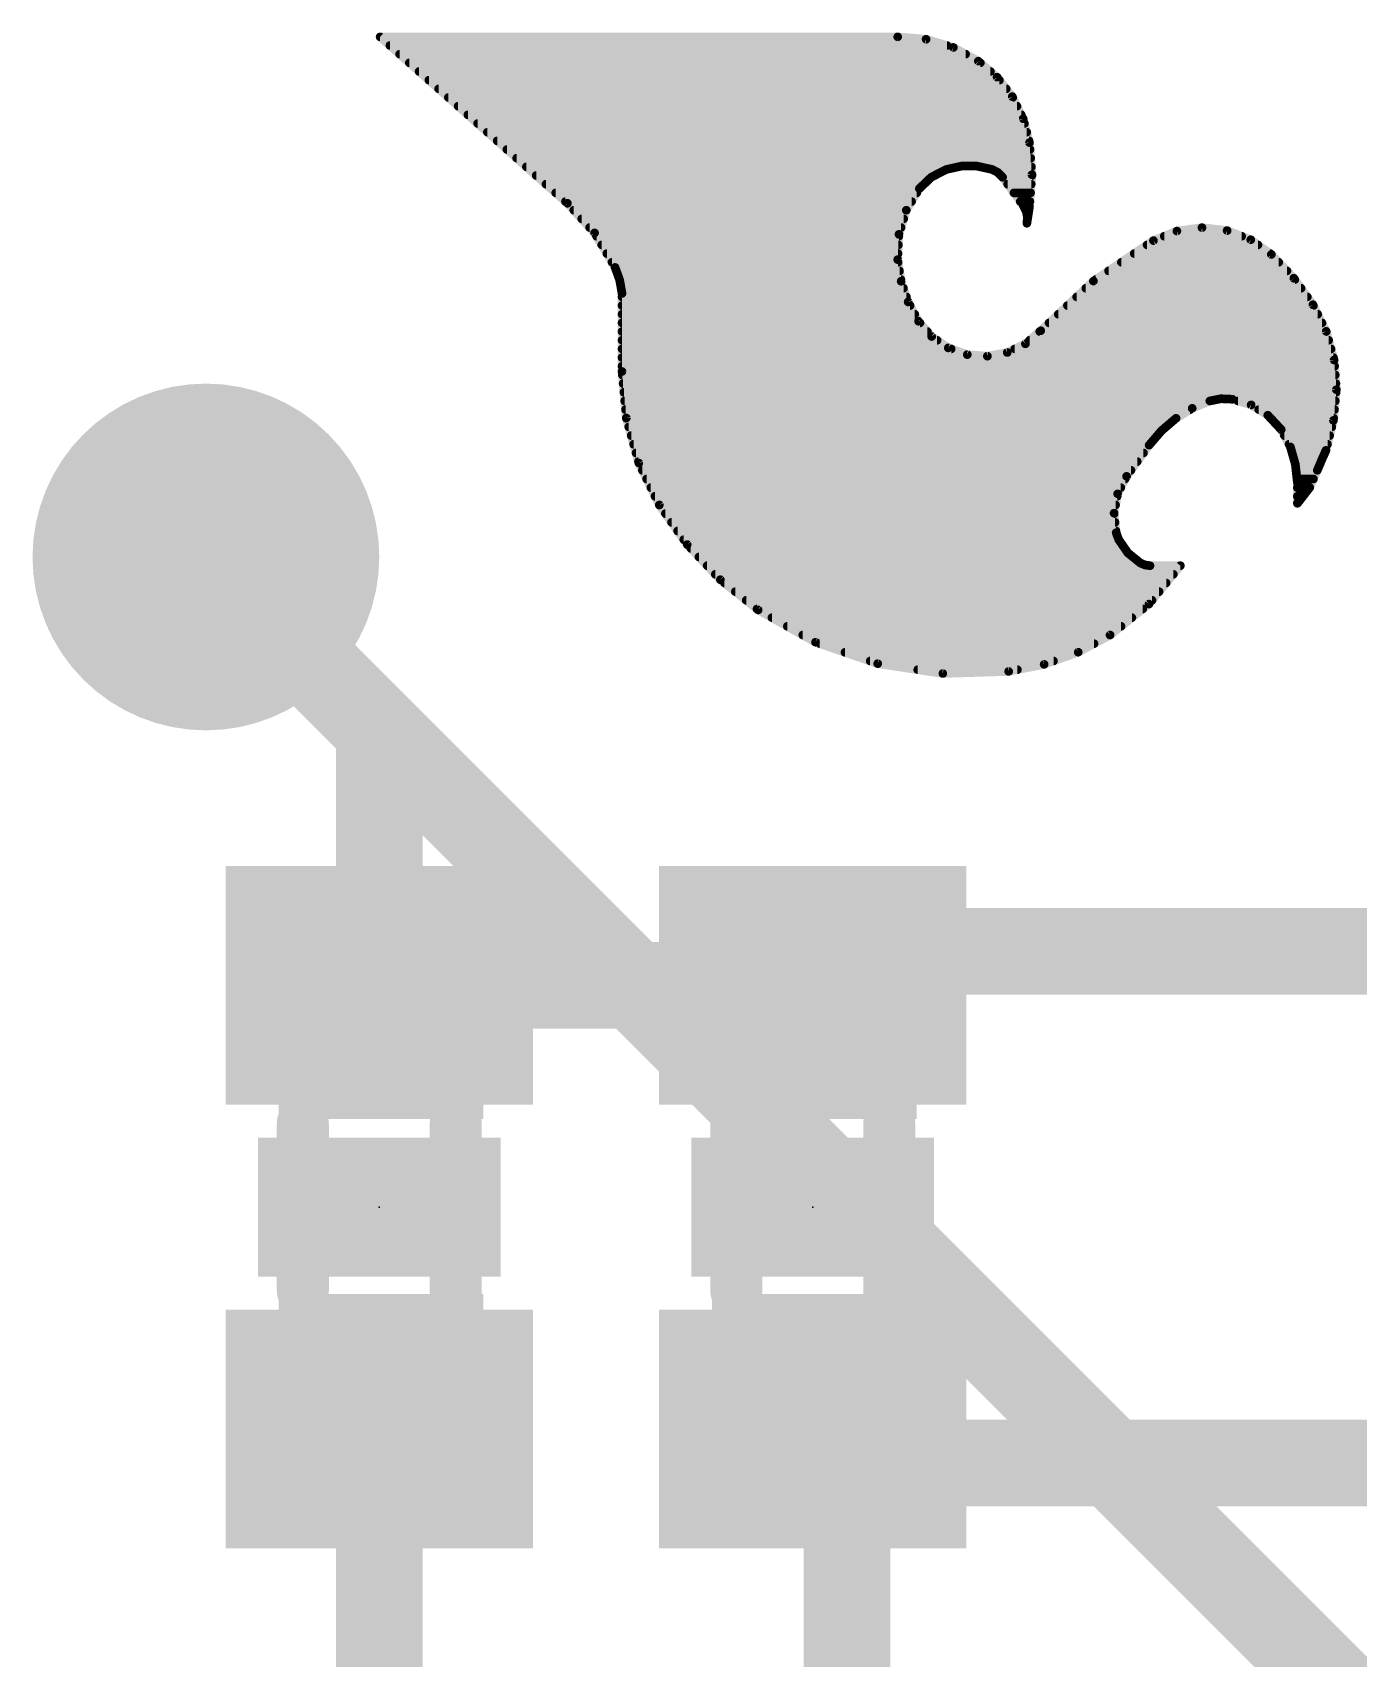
# Model space of a CAD drawing. Extents: x -0.1 to 17.9, y -8.9 to 17.9.
# Drawn here: x 2.794 to 6.679, y 7.568 to 12.332 of the extents above; entities that cross this region are included whole.
import ezdxf

# ---------------------------------------------------------------- set-up
doc = ezdxf.new("R2010")
doc.units = 0
for name, color, linetype in [('1', 12, 'CONTINUOUS'), ('16', 132, 'CONTINUOUS'), ('18', 110, 'CONTINUOUS'), ('21', 41, 'CONTINUOUS'), ('23', 53, 'CONTINUOUS'), ('51', 53, 'CONTINUOUS')]:
    doc.layers.add(name, color=color, linetype=linetype)

# ---------------------------------------------------------------- blocks, each defined once
blk = doc.blocks.new('RECT')
blk.add_solid([(-0.5, -0.5), (0.5, -0.5), (-0.5, 0.5), (0.5, 0.5)])
blk = doc.blocks.new('ROUNDV')
at = {"const_width": 0.5}
blk.add_lwpolyline([(0, -0.25, 1), (0, 0.25, 1), (0, -0.25)], format="xyb", dxfattribs=at)

msp = doc.modelspace()

# ---------------------------------------------------------------- linework, layer by layer
at = {"layer": '1', "const_width": 0.254}
for points in [[(3.302, 10.795), (3.81, 10.287)], [(3.81, 10.287), (3.81, 9.54)], [(5.08, 9.54), (5.18, 9.64)], [(5.18, 9.64), (7.52, 9.64)], [(3.81, 9.54), (3.795, 9.525)], [(3.81, 9.54), (5.08, 9.54)], [(3.81, 5.715), (3.81, 8.24)], [(5.18, 8.14), (5.08, 8.24)], [(5.18, 8.14), (7.52, 8.14)], [(5.18, 7.393), (5.18, 8.14)]]:
    msp.add_lwpolyline(points, dxfattribs=at)
at = {"layer": '1', "const_width": 0.127}
for points in [[(3.3469, 10.8399, 1), (3.2571, 10.7501)], [(3.8735, 10.287, 1), (3.7465, 10.287)], [(3.7651, 10.2421, 1), (3.8549, 10.3319)], [(5.18, 9.7035, 1), (5.18, 9.5765)], [(5.2249, 9.5951, 1), (5.1351, 9.6849)], [(3.7501, 9.5699, 1), (3.8399, 9.4801)], [(3.81, 9.6035, 1), (3.81, 9.4765)], [(3.8549, 9.4951, 1), (3.7651, 9.5849)], [(5.0351, 9.5849, 1), (5.1249, 9.4951)], [(5.08, 9.4765, 1), (5.08, 9.6035)], [(3.7465, 9.54, 1), (3.8735, 9.54)], [(3.8735, 8.24, 1), (3.7465, 8.24)], [(5.1249, 8.2849, 1), (5.0351, 8.1951)], [(5.18, 8.2035, 1), (5.18, 8.0765)], [(5.2435, 8.14, 1), (5.1165, 8.14)], [(5.1351, 8.0951, 1), (5.2249, 8.1849)]]:
    msp.add_lwpolyline(points, format="xyb", dxfattribs=at)
at = {"layer": '16', "const_width": 0.254}
msp.add_lwpolyline([(6.985, 7.112), (3.302, 10.795)], dxfattribs=at)
at = {"layer": '16', "const_width": 0.127}
msp.add_lwpolyline([(3.3469, 10.8399, 1), (3.2571, 10.7501)], format="xyb", dxfattribs=at)
at = {"layer": '21', "const_width": 0.0127}
for points in [[(3.8125, 12.3253, 1), (3.8125, 12.3126)], [(3.8167, 12.3236, 1), (3.8083, 12.3142)], [(3.841, 12.3, 1), (3.841, 12.2873)], [(5.3294, 12.3252, 1), (5.3284, 12.3126)], [(5.3289, 12.3126, 1), (5.3289, 12.3253)], [(5.4139, 12.318, 1), (5.4102, 12.3059)], [(5.4115, 12.3056, 1), (5.4126, 12.3183)], [(5.473, 12.2873, 1), (5.473, 12.3)], [(5.495, 12.2935, 1), (5.4889, 12.2823)], [(5.4901, 12.2818, 1), (5.4938, 12.294)], [(3.8696, 12.2745, 1), (3.8696, 12.2619)], [(3.8981, 12.2492, 1), (3.8981, 12.2365)], [(5.5279, 12.2619, 1), (5.5279, 12.2745)], [(5.5692, 12.2526, 1), (5.561, 12.243)], [(5.562, 12.2422, 1), (5.5682, 12.2534)], [(5.571, 12.2365, 1), (5.571, 12.2492)], [(3.9267, 12.2238, 1), (3.9267, 12.2111)], [(3.9553, 12.1983, 1), (3.9553, 12.1857)], [(5.6007, 12.2111, 1), (5.6007, 12.2238)], [(5.6251, 12.2047, 1), (5.6151, 12.1969)], [(5.616, 12.196, 1), (5.6242, 12.2057)], [(5.627, 12.1857, 1), (5.627, 12.1983)], [(3.9839, 12.173, 1), (3.9839, 12.1603)], [(4.0125, 12.1476, 1), (4.0125, 12.1349)], [(5.6468, 12.1603, 1), (5.6468, 12.173)], [(5.6702, 12.1466, 1), (5.6588, 12.141)], [(5.6595, 12.1399, 1), (5.6695, 12.1477)], [(5.6658, 12.1349, 1), (5.6658, 12.1476)], [(4.041, 12.1221, 1), (4.041, 12.1095)], [(4.0696, 12.0968, 1), (4.0696, 12.0841)], [(5.6784, 12.1095, 1), (5.6784, 12.1221)], [(5.6909, 12.0841, 1), (5.6909, 12.0968)], [(4.0982, 12.0714, 1), (4.0982, 12.0587)], [(5.7027, 12.0806, 1), (5.6904, 12.0774)], [(5.6909, 12.0762, 1), (5.7023, 12.0818)], [(5.7003, 12.0587, 1), (5.7003, 12.0714)], [(4.1268, 12.0459, 1), (4.1268, 12.0333)], [(4.1554, 12.0206, 1), (4.1554, 12.0079)], [(5.707, 12.0333, 1), (5.707, 12.0459)], [(5.7213, 12.0096, 1), (5.7087, 12.0086)], [(5.7089, 12.0075, 1), (5.7211, 12.0107)], [(5.7137, 12.0079, 1), (5.7137, 12.0206)], [(4.184, 11.9952, 1), (4.184, 11.9825)], [(4.2125, 11.9697, 1), (4.2125, 11.9571)], [(5.7166, 11.9825, 1), (5.7166, 11.9952)], [(5.7186, 11.9571, 1), (5.7186, 11.9697)], [(4.2411, 11.9444, 1), (4.2411, 11.9317)], [(4.2697, 11.919, 1), (4.2697, 11.9063)], [(5.4249, 11.9137, 1), (5.4306, 11.9024)], [(5.4321, 11.9035, 1), (5.4234, 11.9127)], [(5.4366, 11.9063, 1), (5.4366, 11.919)], [(5.4698, 11.9365, 1), (5.4726, 11.9241)], [(5.4741, 11.9246, 1), (5.4683, 11.936)], [(5.5057, 11.9317, 1), (5.5057, 11.9444)], [(5.5157, 11.9466, 1), (5.5157, 11.9339)], [(5.5171, 11.934, 1), (5.5143, 11.9464)], [(5.5627, 11.9464, 1), (5.5599, 11.934)], [(5.5613, 11.9339, 1), (5.5613, 11.9466)], [(5.5713, 11.9444, 1), (5.5713, 11.9317)], [(5.6088, 11.9359, 1), (5.6028, 11.9247)], [(5.6044, 11.9241, 1), (5.6072, 11.9365)], [(5.6274, 11.9257, 1), (5.6183, 11.9169)], [(5.6199, 11.9157, 1), (5.6258, 11.9269)], [(5.6313, 11.919, 1), (5.6313, 11.9063)], [(5.6414, 11.9112, 1), (5.6312, 11.9038)], [(5.6318, 11.9031, 1), (5.6408, 11.9119)], [(5.716, 11.9146, 1), (5.7287, 11.9156)], [(5.7287, 11.9146, 1), (5.716, 11.9156)], [(5.7206, 11.9317, 1), (5.7206, 11.9444)], [(5.7222, 11.9063, 1), (5.7222, 11.919)], [(4.2983, 11.8935, 1), (4.2983, 11.8809)], [(4.3269, 11.8681, 1), (4.3269, 11.8555)], [(5.3848, 11.8555, 1), (5.3848, 11.8681)], [(5.388, 11.879, 1), (5.3968, 11.8698)], [(5.3978, 11.8711, 1), (5.387, 11.8777)], [(5.4058, 11.8809, 1), (5.4058, 11.8935)], [(5.651, 11.8935, 1), (5.651, 11.8809)], [(5.6695, 11.8681, 1), (5.6695, 11.8555)], [(5.7182, 11.8555, 1), (5.7182, 11.8681)], [(5.7202, 11.8809, 1), (5.7202, 11.8935)], [(4.3555, 11.8428, 1), (4.3555, 11.8301)], [(4.3659, 11.8356, 1), (4.3565, 11.827)], [(4.357, 11.8266, 1), (4.3654, 11.836)], [(4.3798, 11.8173, 1), (4.3798, 11.8047)], [(5.3487, 11.8143, 1), (5.3596, 11.8077)], [(5.3603, 11.8091, 1), (5.3481, 11.8128)], [(5.3542, 11.8047, 1), (5.3542, 11.8173)], [(5.3695, 11.8301, 1), (5.3695, 11.8428)], [(5.6879, 11.8428, 1), (5.6879, 11.8301)], [(5.7028, 11.8266, 1), (5.6916, 11.8206)], [(5.6921, 11.8199, 1), (5.7023, 11.8273)], [(5.704, 11.8173, 1), (5.704, 11.8047)], [(5.7118, 11.8092, 1), (5.6994, 11.8067)], [(5.7, 11.8049, 1), (5.7112, 11.8109)], [(5.7213, 11.8201, 1), (5.7087, 11.8221)], [(5.7087, 11.8216, 1), (5.7213, 11.8206)], [(5.7134, 11.8047, 1), (5.7134, 11.8173)], [(5.7162, 11.8301, 1), (5.7162, 11.8428)], [(4.4031, 11.7919, 1), (4.4031, 11.7793)], [(4.4263, 11.7666, 1), (4.4263, 11.7539)], [(5.3387, 11.7539, 1), (5.3387, 11.7666)], [(5.3464, 11.7793, 1), (5.3464, 11.7919)], [(5.7011, 11.7738, 1), (5.7137, 11.7718)], [(5.7011, 11.7734, 1), (5.7137, 11.7722)], [(5.7086, 11.7919, 1), (5.7086, 11.7793)], [(5.7154, 11.7899, 1), (5.7028, 11.7911)], [(5.7029, 11.7892, 1), (5.7153, 11.7918)], [(5.7094, 11.7793, 1), (5.7094, 11.7919)], [(6.2212, 11.7662, 1), (6.2197, 11.7536)], [(6.2213, 11.7536, 1), (6.2196, 11.7662)], [(4.4462, 11.7477, 1), (4.4353, 11.7413)], [(4.4361, 11.7402, 1), (4.4454, 11.7488)], [(4.4465, 11.7411, 1), (4.4465, 11.7285)], [(4.4616, 11.7157, 1), (4.4616, 11.7031)], [(5.3389, 11.7398, 1), (5.3262, 11.7405)], [(5.3265, 11.742, 1), (5.3386, 11.7383)], [(5.331, 11.7031, 1), (5.331, 11.7157)], [(5.3323, 11.7285, 1), (5.3323, 11.7411)], [(6.0595, 11.7157, 1), (6.0595, 11.7031)], [(6.0758, 11.7279, 1), (6.0806, 11.7161)], [(6.0818, 11.7167, 1), (6.0746, 11.7273)], [(6.1097, 11.7411, 1), (6.1097, 11.7285)], [(6.1461, 11.7563, 1), (6.1478, 11.7437)], [(6.1493, 11.7441, 1), (6.1445, 11.7558)], [(6.2964, 11.7572, 1), (6.2918, 11.7453)], [(6.2934, 11.745, 1), (6.2949, 11.7576)], [(6.3368, 11.7285, 1), (6.3368, 11.7411)], [(6.367, 11.7297, 1), (6.3596, 11.7194)], [(6.361, 11.7186, 1), (6.3656, 11.7305)], [(6.3845, 11.7031, 1), (6.3845, 11.7157)], [(4.4767, 11.6904, 1), (4.4767, 11.6777)], [(5.3352, 11.6672, 1), (5.3226, 11.6652)], [(5.3226, 11.6665, 1), (5.3352, 11.6659)], [(5.3298, 11.6777, 1), (5.3298, 11.6904)], [(6.0219, 11.6904, 1), (6.0219, 11.6777)], [(6.4283, 11.6858, 1), (6.4191, 11.677)], [(6.42, 11.6762, 1), (6.4274, 11.6866)], [(6.4201, 11.6777, 1), (6.4201, 11.6904)], [(4.4918, 11.6649, 1), (4.4918, 11.6523)], [(4.5069, 11.6455, 1), (4.4949, 11.6411)], [(4.4954, 11.6401, 1), (4.5064, 11.6465)], [(4.5046, 11.6395, 1), (4.5046, 11.6269)], [(5.3301, 11.6523, 1), (5.3301, 11.6649)], [(5.3342, 11.6269, 1), (5.3342, 11.6395)], [(5.9466, 11.6395, 1), (5.9466, 11.6269)], [(5.9842, 11.6649, 1), (5.9842, 11.6523)], [(6.4453, 11.6523, 1), (6.4453, 11.6649)], [(6.4693, 11.6269, 1), (6.4693, 11.6395)], [(6.4947, 11.6155, 1), (6.4844, 11.6081)], [(4.5137, 11.6142, 1), (4.5137, 11.6015)], [(4.5206, 11.6072, 1), (4.5081, 11.605)], [(4.5084, 11.6039, 1), (4.5203, 11.6082)], [(4.5185, 11.5887, 1), (4.5185, 11.5761)], [(4.5276, 11.5671, 1), (4.5149, 11.5671)], [(5.345, 11.6049, 1), (5.333, 11.6009)], [(5.3327, 11.6019, 1), (5.3452, 11.6039)], [(5.3382, 11.6015, 1), (5.3382, 11.6142)], [(5.3459, 11.5761, 1), (5.3459, 11.5887)], [(5.8801, 11.5887, 1), (5.8801, 11.5761)], [(5.8988, 11.6086, 1), (5.9059, 11.5981)], [(5.9067, 11.5988, 1), (5.898, 11.608)], [(5.9089, 11.6142, 1), (5.9089, 11.6015)], [(6.4849, 11.6074, 1), (6.4942, 11.6162)], [(6.4925, 11.6015, 1), (6.4925, 11.6142)], [(6.5108, 11.5761, 1), (6.5108, 11.5887)], [(4.5149, 11.566, 1), (4.5275, 11.5682)], [(4.5212, 11.538, 1), (4.5212, 11.5253)], [(4.5212, 11.5633, 1), (4.5212, 11.5507)], [(5.3651, 11.5452, 1), (5.3539, 11.5392)], [(5.3535, 11.5402, 1), (5.3655, 11.5442)], [(5.3545, 11.5507, 1), (5.3545, 11.5633)], [(5.3652, 11.5253, 1), (5.3652, 11.538)], [(5.8262, 11.538, 1), (5.8262, 11.5253)], [(5.8532, 11.5633, 1), (5.8532, 11.5507)], [(6.5291, 11.5507, 1), (6.5291, 11.5633)], [(6.5513, 11.5369, 1), (6.5399, 11.5313)], [(6.5404, 11.5304, 1), (6.5508, 11.5378)], [(6.5468, 11.5253, 1), (6.5468, 11.538)], [(4.5212, 11.5125, 1), (4.5212, 11.4999)], [(4.5212, 11.4871, 1), (4.5212, 11.4745)], [(5.3789, 11.4999, 1), (5.3789, 11.5125)], [(5.3947, 11.4899, 1), (5.3851, 11.4817)], [(5.3843, 11.4828, 1), (5.3955, 11.4888)], [(5.3942, 11.4745, 1), (5.3942, 11.4871)], [(5.7723, 11.4871, 1), (5.7723, 11.4745)], [(5.7993, 11.5125, 1), (5.7993, 11.4999)], [(6.5595, 11.4999, 1), (6.5595, 11.5125)], [(6.5721, 11.4745, 1), (6.5721, 11.4871)], [(4.5212, 11.4618, 1), (4.5212, 11.4491)], [(4.5212, 11.4363, 1), (4.5212, 11.4237)], [(5.416, 11.4491, 1), (5.416, 11.4618)], [(5.4319, 11.4462, 1), (5.4248, 11.4357)], [(5.4235, 11.4368, 1), (5.4332, 11.4451)], [(5.4444, 11.4237, 1), (5.4444, 11.4363)], [(5.7153, 11.4363, 1), (5.7153, 11.4237)], [(5.7451, 11.4618, 1), (5.7451, 11.4491)], [(5.7436, 11.4625, 1), (5.7524, 11.4533)], [(5.7521, 11.4531, 1), (5.7439, 11.4627)], [(6.5905, 11.4578, 1), (6.5783, 11.4544)], [(6.5787, 11.4533, 1), (6.5901, 11.4589)], [(6.5846, 11.4491, 1), (6.5846, 11.4618)], [(6.5916, 11.4237, 1), (6.5916, 11.4363)], [(4.5212, 11.3856, 1), (4.5212, 11.3729)], [(4.5212, 11.4109, 1), (4.5212, 11.3983)], [(5.4792, 11.4136, 1), (5.475, 11.4016)], [(5.4735, 11.4024, 1), (5.4807, 11.4128)], [(5.4856, 11.3983, 1), (5.4856, 11.4109)], [(5.5333, 11.3943, 1), (5.5323, 11.3816)], [(5.5307, 11.382, 1), (5.5349, 11.3939)], [(5.5905, 11.3896, 1), (5.5928, 11.3771)], [(5.5912, 11.377, 1), (5.5922, 11.3897)], [(5.647, 11.3999, 1), (5.6525, 11.3884)], [(5.6509, 11.3879, 1), (5.6486, 11.4004)], [(5.6717, 11.4109, 1), (5.6717, 11.3983)], [(5.6989, 11.4244, 1), (5.7072, 11.4147)], [(5.7058, 11.4138, 1), (5.7003, 11.4253)], [(6.5986, 11.3983, 1), (6.5986, 11.4109)], [(6.6056, 11.3729, 1), (6.6056, 11.3856)], [(4.5275, 11.3391, 1), (4.5149, 11.3379)], [(4.5212, 11.3601, 1), (4.5212, 11.3475)], [(4.5149, 11.3385, 1), (4.5276, 11.3385)], [(4.5221, 11.3347, 1), (4.5221, 11.3221)], [(6.6139, 11.3726, 1), (6.6012, 11.3716)], [(6.6015, 11.3704, 1), (6.6137, 11.3738)], [(6.609, 11.3475, 1), (6.609, 11.3601)], [(6.6109, 11.3221, 1), (6.6109, 11.3347)], [(4.5244, 11.3094, 1), (4.5244, 11.2967)], [(6.6205, 11.2846, 1), (6.6079, 11.2858)], [(6.6079, 11.2847, 1), (6.6205, 11.2857)], [(6.6128, 11.2967, 1), (6.6128, 11.3094)], [(4.5267, 11.284, 1), (4.5267, 11.2713)], [(4.529, 11.2585, 1), (4.529, 11.2459)], [(6.1951, 11.2252, 1), (6.1885, 11.236)], [(6.2421, 11.2583, 1), (6.2445, 11.2459)], [(6.2457, 11.2462, 1), (6.2409, 11.258)], [(6.2438, 11.2459, 1), (6.2438, 11.2585)], [(6.2763, 11.265, 1), (6.2758, 11.2523)], [(6.2773, 11.2524, 1), (6.2748, 11.2648)], [(6.3112, 11.2633, 1), (6.3076, 11.2511)], [(6.3091, 11.2509, 1), (6.3097, 11.2635)], [(6.326, 11.2585, 1), (6.326, 11.2459)], [(6.3678, 11.246, 1), (6.3611, 11.2352)], [(6.3626, 11.2345, 1), (6.3663, 11.2467)], [(6.6111, 11.2459, 1), (6.6111, 11.2585)], [(6.6135, 11.2713, 1), (6.6135, 11.284)], [(4.5314, 11.2332, 1), (4.5314, 11.2205)], [(4.5397, 11.2039, 1), (4.5275, 11.2005)], [(4.5273, 11.2016, 1), (4.5399, 11.2028)], [(4.5338, 11.2078, 1), (4.5338, 11.1951)], [(6.141, 11.2067, 1), (6.1476, 11.1959)], [(6.1484, 11.1965, 1), (6.1402, 11.2061)], [(6.1445, 11.1951, 1), (6.1445, 11.2078)], [(6.1893, 11.2365, 1), (6.1942, 11.2248)], [(6.1856, 11.2205, 1), (6.1856, 11.2332)], [(6.3867, 11.2332, 1), (6.3867, 11.2205)], [(6.4179, 11.2146, 1), (6.4086, 11.2059)], [(6.4099, 11.2049, 1), (6.4166, 11.2157)], [(6.4216, 11.2078, 1), (6.4216, 11.1951)], [(6.5993, 11.1958, 1), (6.612, 11.1945)], [(6.6118, 11.1936, 1), (6.5995, 11.1967)], [(6.6062, 11.1951, 1), (6.6062, 11.2078)], [(6.6087, 11.2205, 1), (6.6087, 11.2332)], [(4.5409, 11.1823, 1), (4.5409, 11.1697)], [(4.548, 11.157, 1), (4.548, 11.1443)], [(6.0896, 11.1443, 1), (6.0896, 11.157)], [(6.0978, 11.1698, 1), (6.106, 11.1601)], [(6.1067, 11.1608, 1), (6.0971, 11.1691)], [(6.1148, 11.1697, 1), (6.1148, 11.1823)], [(6.4453, 11.1823, 1), (6.4453, 11.1697)], [(6.4581, 11.1712, 1), (6.4469, 11.1653)], [(6.4479, 11.1639, 1), (6.4572, 11.1726)], [(6.4619, 11.157, 1), (6.4619, 11.1443)], [(6.5945, 11.1443, 1), (6.5945, 11.157)], [(6.6009, 11.1697, 1), (6.6009, 11.1823)], [(4.5551, 11.1316, 1), (4.5551, 11.1189)], [(4.5622, 11.1061, 1), (4.5622, 11.0935)], [(6.049, 11.0935, 1), (6.049, 11.1061)], [(6.0607, 11.1267, 1), (6.0703, 11.1185)], [(6.0706, 11.1189, 1), (6.0604, 11.1263)], [(6.0677, 11.1189, 1), (6.0677, 11.1316)], [(6.4754, 11.1316, 1), (6.4754, 11.1189)], [(6.4856, 11.1192, 1), (6.4734, 11.1158)], [(6.4739, 11.1145, 1), (6.4851, 11.1205)], [(6.4845, 11.1061, 1), (6.4845, 11.0935)], [(6.5775, 11.1089, 1), (6.5899, 11.1059)], [(6.5895, 11.1048, 1), (6.5779, 11.11)], [(6.5803, 11.0935, 1), (6.5803, 11.1061)], [(6.5882, 11.1189, 1), (6.5882, 11.1316)], [(4.5693, 11.0808, 1), (4.5693, 11.0681)], [(4.5761, 11.0731, 1), (4.5647, 11.0676)], [(4.5643, 11.0686, 1), (4.5765, 11.072)], [(4.5808, 11.0554, 1), (4.5808, 11.0427)], [(6.0124, 11.0427, 1), (6.0124, 11.0554)], [(6.0307, 11.0681, 1), (6.0307, 11.0808)], [(6.4917, 11.0808, 1), (6.4917, 11.0681)], [(6.5003, 11.067, 1), (6.4877, 11.0656)], [(6.4879, 11.0646, 1), (6.5001, 11.068)], [(6.4959, 11.0554, 1), (6.4959, 11.0427)], [(6.5525, 11.0514, 1), (6.5641, 11.0464)], [(6.5641, 11.0464, 1), (6.5525, 11.0514)], [(6.5583, 11.0427, 1), (6.5583, 11.0554)], [(6.5677, 11.0871, 1), (6.5793, 11.0819)], [(6.5793, 11.082, 1), (6.5677, 11.087)], [(6.5692, 11.0681, 1), (6.5692, 11.0808)], [(4.5932, 11.0299, 1), (4.5932, 11.0173)], [(4.6056, 11.0046, 1), (4.6056, 10.9919)], [(5.9826, 10.9919, 1), (5.9826, 11.0046)], [(5.9944, 11.0349, 1), (6.0046, 11.0275)], [(6.0052, 11.0283, 1), (5.9938, 11.0341)], [(5.9956, 11.0173, 1), (5.9956, 11.0299)], [(6.4988, 11.0299, 1), (6.4988, 11.0173)], [(6.5063, 11.0134, 1), (6.4935, 11.0134)], [(6.4999, 11.0046, 1), (6.4999, 10.9919)], [(6.4936, 11.0127, 1), (6.5062, 11.0141)], [(6.5304, 11.001, 1), (6.542, 10.9959)], [(6.5412, 10.9946, 1), (6.5312, 11.0024)], [(6.536, 10.9919, 1), (6.536, 11.0046)], [(6.5472, 11.0173, 1), (6.5472, 11.0299)], [(4.618, 10.9792, 1), (4.618, 10.9665)], [(4.6356, 10.951, 1), (4.6252, 10.9436)], [(4.6303, 10.9537, 1), (4.6303, 10.9411)], [(5.9677, 10.9828, 1), (5.979, 10.977)], [(5.9796, 10.9788, 1), (5.9671, 10.9811)], [(5.9673, 10.9411, 1), (5.9673, 10.9537)], [(5.972, 10.9665, 1), (5.972, 10.9792)], [(6.5063, 10.9525, 1), (6.4935, 10.9525)], [(6.4935, 10.9524, 1), (6.5063, 10.9524)], [(6.4935, 10.9524, 1), (6.5063, 10.9524)], [(6.4999, 10.9792, 1), (6.4999, 10.9665)], [(6.4954, 10.957, 1), (6.5044, 10.948)], [(6.4974, 10.9589, 1), (6.5074, 10.9511)], [(6.5069, 10.9505, 1), (6.4979, 10.9595)], [(6.5162, 10.9665, 1), (6.5162, 10.9792)], [(4.6247, 10.9445, 1), (4.6361, 10.9501)], [(4.6483, 10.9284, 1), (4.6483, 10.9157)], [(5.9692, 10.924, 1), (5.9565, 10.9227)], [(5.9566, 10.9245, 1), (5.9691, 10.9222)], [(5.963, 10.9157, 1), (5.963, 10.9284)], [(4.6662, 10.903, 1), (4.6662, 10.8903)], [(4.6841, 10.8775, 1), (4.6841, 10.8649)], [(5.975, 10.8683, 1), (5.963, 10.8639)], [(5.9627, 10.8654, 1), (5.9753, 10.8668)], [(5.9657, 10.8903, 1), (5.9657, 10.903)], [(5.9685, 10.8649, 1), (5.9685, 10.8775)], [(4.7021, 10.8521, 1), (4.7021, 10.8395)], [(4.7167, 10.8359, 1), (4.7075, 10.8272)], [(4.7069, 10.8279, 1), (4.7173, 10.8352)], [(4.7226, 10.8268, 1), (4.7226, 10.8141)], [(5.9818, 10.8493, 1), (5.9714, 10.8421)], [(5.9706, 10.8435, 1), (5.9826, 10.8479)], [(5.9766, 10.8395, 1), (5.9766, 10.8521)], [(5.994, 10.8141, 1), (5.994, 10.8268)], [(6.0074, 10.8118, 1), (5.9994, 10.8019)], [(5.9981, 10.8032, 1), (6.0086, 10.8104)], [(4.7466, 10.8013, 1), (4.7466, 10.7887)], [(4.7705, 10.7759, 1), (4.7705, 10.7633)], [(6.0181, 10.7887, 1), (6.0181, 10.8013)], [(6.0426, 10.783, 1), (6.0376, 10.7714)], [(6.0361, 10.7723, 1), (6.0441, 10.7821)], [(6.0544, 10.7778, 1), (6.0527, 10.7652)], [(6.0511, 10.7656, 1), (6.0561, 10.7773)], [(6.0681, 10.7759, 1), (6.0681, 10.7632)], [(6.0672, 10.7632, 1), (6.069, 10.7758)], [(6.0674, 10.7633, 1), (6.0674, 10.7759)], [(6.1619, 10.7655, 1), (6.1521, 10.7735)], [(6.157, 10.7632, 1), (6.157, 10.7759)], [(4.7945, 10.7506, 1), (4.7945, 10.7379)], [(4.8133, 10.7334, 1), (4.8053, 10.7235)], [(4.8047, 10.7241, 1), (4.8139, 10.7328)], [(4.8214, 10.7251, 1), (4.8214, 10.7125)], [(6.1155, 10.7125, 1), (6.1155, 10.7251)], [(6.1363, 10.7379, 1), (6.1363, 10.7506)], [(4.8532, 10.6997, 1), (4.8532, 10.6871)], [(4.885, 10.6744, 1), (4.885, 10.6617)], [(6.074, 10.6617, 1), (6.074, 10.6744)], [(6.0948, 10.6871, 1), (6.0948, 10.6997)], [(4.9167, 10.6489, 1), (4.9167, 10.6363)], [(4.9231, 10.6455, 1), (4.9169, 10.6345)], [(4.916, 10.635, 1), (4.924, 10.645)], [(4.9605, 10.6235, 1), (4.9605, 10.6109)], [(6.0151, 10.6109, 1), (6.0151, 10.6235)], [(6.0469, 10.6363, 1), (6.0469, 10.6489)], [(6.06, 10.661, 1), (6.0698, 10.6529)], [(6.0689, 10.652, 1), (6.061, 10.6619)], [(5.0056, 10.5982, 1), (5.0056, 10.5855)], [(5.0507, 10.5727, 1), (5.0507, 10.5601)], [(5.9472, 10.5713, 1), (5.9552, 10.5613)], [(5.9542, 10.5607, 1), (5.9482, 10.5719)], [(5.9513, 10.5601, 1), (5.9513, 10.5727)], [(5.9832, 10.5855, 1), (5.9832, 10.5982)], [(5.0901, 10.5513, 1), (5.086, 10.5393)], [(5.085, 10.5398, 1), (5.0912, 10.5509)], [(5.1006, 10.5473, 1), (5.1006, 10.5347)], [(5.1744, 10.522, 1), (5.1744, 10.5093)], [(5.8599, 10.5102, 1), (5.8556, 10.5221)], [(5.8562, 10.5093, 1), (5.8562, 10.522)], [(5.9041, 10.5347, 1), (5.9041, 10.5473)], [(5.2482, 10.4965, 1), (5.2482, 10.4839)], [(5.2714, 10.4888, 1), (5.2695, 10.4762)], [(5.2684, 10.4765, 1), (5.2725, 10.4885)], [(5.7558, 10.4863, 1), (5.7601, 10.4744)], [(5.7592, 10.4741, 1), (5.7567, 10.4866)], [(5.7854, 10.4839, 1), (5.7854, 10.4965)], [(5.8548, 10.5218, 1), (5.8608, 10.5106)], [(5.3876, 10.4711, 1), (5.3876, 10.4585)], [(5.461, 10.46, 1), (5.4614, 10.4473)], [(5.4602, 10.4474, 1), (5.4621, 10.4599)], [(5.6528, 10.4659, 1), (5.6552, 10.4535)], [(5.6542, 10.4534, 1), (5.6538, 10.466)], [(5.6797, 10.4585, 1), (5.6797, 10.4711)]]:
    msp.add_lwpolyline(points, format="xyb", dxfattribs=at)
at = {"layer": '21', "const_width": 0.0254}
for points in [[(5.3289, 12.3189), (3.8125, 12.3189)], [(3.8125, 12.3189), (4.3612, 11.8313)], [(3.841, 12.2936), (5.473, 12.2936)], [(5.412, 12.3119), (5.3289, 12.3189)], [(5.4919, 12.2879), (5.412, 12.3119)], [(5.5651, 12.2478), (5.4919, 12.2879)], [(3.8696, 12.2682), (5.5279, 12.2682)], [(3.8981, 12.2428), (5.571, 12.2428)], [(5.6201, 12.2008), (5.5651, 12.2478)], [(3.9267, 12.2174), (5.6007, 12.2174)], [(3.9553, 12.192), (5.627, 12.192)], [(5.6645, 12.1438), (5.6201, 12.2008)], [(3.9839, 12.1666), (5.6468, 12.1666)], [(4.0125, 12.1412), (5.6658, 12.1412)], [(5.6966, 12.079), (5.6645, 12.1438)], [(4.041, 12.1158), (5.6784, 12.1158)], [(4.0696, 12.0904), (5.6909, 12.0904)], [(4.0982, 12.065), (5.7003, 12.065)], [(5.715, 12.0091), (5.6966, 12.079)], [(4.1268, 12.0396), (5.707, 12.0396)], [(4.1554, 12.0142), (5.7137, 12.0142)], [(5.7224, 11.9151), (5.715, 12.0091)], [(4.184, 11.9888), (5.7166, 11.9888)], [(4.2125, 11.9634), (5.7186, 11.9634)], [(4.2411, 11.938), (5.5057, 11.938)], [(4.2697, 11.9126), (5.4366, 11.9126)], [(5.3924, 11.8744), (5.4278, 11.9081)], [(5.4278, 11.9081), (5.4712, 11.9303)], [(5.4712, 11.9303), (5.5157, 11.9402)], [(5.5157, 11.9402), (5.5613, 11.9402)], [(5.5613, 11.9402), (5.6058, 11.9303)], [(5.5713, 11.938), (5.7206, 11.938)], [(5.6058, 11.9303), (5.6229, 11.9213)], [(5.6229, 11.9213), (5.6363, 11.9075)], [(5.6313, 11.9126), (5.7222, 11.9126)], [(5.6363, 11.9075), (5.6972, 11.8236)], [(5.715, 11.8211), (5.7224, 11.9151)], [(4.2983, 11.8872), (5.4058, 11.8872)], [(4.3269, 11.8618), (5.3848, 11.8618)], [(5.3542, 11.811), (5.3924, 11.8744)], [(5.651, 11.8872), (5.7202, 11.8872)], [(5.6695, 11.8618), (5.7182, 11.8618)], [(4.3555, 11.8364), (5.3695, 11.8364)], [(4.3612, 11.8313), (4.4407, 11.7445)], [(4.3798, 11.811), (5.3542, 11.811)], [(5.3326, 11.7402), (5.3542, 11.811)], [(5.6879, 11.8364), (5.7162, 11.8364)], [(5.6972, 11.8236), (5.7056, 11.8079)], [(5.704, 11.811), (5.7134, 11.811)], [(5.7056, 11.8079), (5.7091, 11.7905)], [(5.7074, 11.7728), (5.715, 11.8211)], [(4.4031, 11.7856), (5.3464, 11.7856)], [(4.4263, 11.7602), (5.3387, 11.7602)], [(5.7091, 11.7905), (5.7074, 11.7728)], [(5.7086, 11.7856), (5.7094, 11.7856)], [(6.2204, 11.7599), (6.1469, 11.75)], [(6.2941, 11.7513), (6.2204, 11.7599)], [(4.4407, 11.7445), (4.5009, 11.6433)], [(4.4465, 11.7348), (5.3323, 11.7348)], [(4.4616, 11.7094), (5.331, 11.7094)], [(5.3289, 11.6662), (5.3326, 11.7402)], [(6.0782, 11.722), (5.9024, 11.6034)], [(6.0595, 11.7094), (6.3845, 11.7094)], [(6.1469, 11.75), (6.0782, 11.722)], [(6.1097, 11.7348), (6.3368, 11.7348)], [(6.3633, 11.7245), (6.2941, 11.7513)], [(6.4237, 11.6814), (6.3633, 11.7245)], [(4.4767, 11.684), (5.3298, 11.684)], [(5.339, 11.6029), (5.3289, 11.6662)], [(6.0219, 11.684), (6.4201, 11.684)], [(6.4896, 11.6118), (6.4237, 11.6814)], [(4.4918, 11.6586), (5.3301, 11.6586)], [(4.5009, 11.6433), (4.5144, 11.6061)], [(4.5046, 11.6332), (5.3342, 11.6332)], [(5.9466, 11.6332), (6.4693, 11.6332)], [(5.9842, 11.6586), (6.4453, 11.6586)], [(6.5456, 11.5341), (6.4896, 11.6118)], [(4.5137, 11.6078), (5.3382, 11.6078)], [(4.5144, 11.6061), (4.5212, 11.5671)], [(4.5185, 11.5824), (5.3459, 11.5824)], [(4.5212, 11.5671), (4.5212, 11.3385)], [(5.3595, 11.5422), (5.339, 11.6029)], [(5.9024, 11.6034), (5.748, 11.4579)], [(5.8801, 11.5824), (6.5108, 11.5824)], [(5.9089, 11.6078), (6.4925, 11.6078)], [(4.5212, 11.557), (5.3545, 11.557)], [(4.5212, 11.5316), (5.3652, 11.5316)], [(5.3899, 11.4858), (5.3595, 11.5422)], [(5.8262, 11.5316), (6.5468, 11.5316)], [(5.8532, 11.557), (6.5291, 11.557)], [(6.5844, 11.4561), (6.5456, 11.5341)], [(4.5212, 11.5062), (5.3789, 11.5062)], [(4.5212, 11.4808), (5.3942, 11.4808)], [(5.4284, 11.441), (5.3899, 11.4858)], [(5.7723, 11.4808), (6.5721, 11.4808)], [(5.7993, 11.5062), (6.5595, 11.5062)], [(4.5212, 11.4554), (5.416, 11.4554)], [(4.5212, 11.43), (5.4444, 11.43)], [(5.4771, 11.4076), (5.4284, 11.441)], [(5.748, 11.4579), (5.7031, 11.4196)], [(5.7153, 11.43), (6.5916, 11.43)], [(5.7451, 11.4554), (6.5846, 11.4554)], [(6.6076, 11.3721), (6.5844, 11.4561)], [(4.5212, 11.4046), (5.4856, 11.4046)], [(4.5212, 11.3792), (6.6056, 11.3792)], [(5.5328, 11.388), (5.4771, 11.4076)], [(5.5917, 11.3834), (5.5328, 11.388)], [(5.6498, 11.3941), (5.5917, 11.3834)], [(5.7031, 11.4196), (5.6498, 11.3941)], [(5.6717, 11.4046), (6.5986, 11.4046)], [(4.5212, 11.3538), (6.609, 11.3538)], [(4.5212, 11.3385), (4.5336, 11.2022)], [(4.5221, 11.3284), (6.6109, 11.3284)], [(6.6142, 11.2852), (6.6076, 11.3721)], [(4.5244, 11.303), (6.6128, 11.303)], [(6.6057, 11.1951), (6.6142, 11.2852)], [(4.5267, 11.2776), (6.6135, 11.2776)], [(4.529, 11.2522), (6.2438, 11.2522)], [(6.1443, 11.2013), (6.1918, 11.2306)], [(6.1918, 11.2306), (6.2433, 11.2521)], [(6.2433, 11.2521), (6.276, 11.2586)], [(6.276, 11.2586), (6.3094, 11.2572)], [(6.3094, 11.2572), (6.3644, 11.2406)], [(6.326, 11.2522), (6.6111, 11.2522)], [(6.3644, 11.2406), (6.4133, 11.2103)], [(4.5314, 11.2268), (6.1856, 11.2268)], [(4.5336, 11.2022), (4.5704, 11.0703)], [(4.5338, 11.2014), (6.1445, 11.2014)], [(6.1019, 11.165), (6.1443, 11.2013)], [(6.3867, 11.2268), (6.6087, 11.2268)], [(6.4133, 11.2103), (6.4525, 11.1683)], [(6.4216, 11.2014), (6.6062, 11.2014)], [(6.5837, 11.1074), (6.6057, 11.1951)], [(4.5409, 11.176), (6.1148, 11.176)], [(4.548, 11.1506), (6.0896, 11.1506)], [(6.0655, 11.1226), (6.1019, 11.165)], [(6.4453, 11.176), (6.6009, 11.176)], [(6.4525, 11.1683), (6.4795, 11.1175)], [(6.4619, 11.1506), (6.5945, 11.1506)], [(4.5551, 11.1252), (6.0677, 11.1252)], [(4.5622, 11.0998), (6.049, 11.0998)], [(5.9995, 11.0312), (6.0655, 11.1226)], [(6.4754, 11.1252), (6.5882, 11.1252)], [(6.4795, 11.1175), (6.494, 11.0663)], [(6.4845, 11.0998), (6.5803, 11.0998)], [(6.5735, 11.0845), (6.5837, 11.1074)], [(4.5693, 11.0744), (6.0307, 11.0744)], [(4.5704, 11.0703), (4.6304, 10.9473)], [(4.5808, 11.049), (6.0124, 11.049)], [(6.4917, 11.0744), (6.5692, 11.0744)], [(6.494, 11.0663), (6.4999, 11.0134)], [(6.4959, 11.049), (6.5583, 11.049)], [(6.5362, 10.9985), (6.5583, 11.0489)], [(6.5583, 11.0489), (6.5735, 11.0845)], [(4.5932, 11.0236), (5.9956, 11.0236)], [(4.6056, 10.9982), (5.9826, 10.9982)], [(5.9733, 10.9799), (5.9995, 11.0312)], [(6.4988, 11.0236), (6.5472, 11.0236)], [(6.4999, 11.0134), (6.4999, 10.9524)], [(6.4999, 10.9982), (6.536, 10.9982)], [(6.5024, 10.955), (6.5362, 10.9985)], [(4.618, 10.9728), (5.972, 10.9728)], [(4.6303, 10.9474), (5.9673, 10.9474)], [(4.6304, 10.9473), (4.7121, 10.8316)], [(5.9629, 10.9233), (5.9733, 10.9799)], [(6.4999, 10.9728), (6.5162, 10.9728)], [(6.4999, 10.9525), (6.5024, 10.955)], [(6.4999, 10.9524), (6.4999, 10.9525)], [(4.6483, 10.922), (5.963, 10.922)], [(5.969, 10.8661), (5.9629, 10.9233)], [(4.6662, 10.8966), (5.9657, 10.8966)], [(4.6841, 10.8712), (5.9685, 10.8712)], [(5.9766, 10.8457), (5.969, 10.8661)], [(4.7021, 10.8458), (5.9766, 10.8458)], [(4.7121, 10.8316), (4.8093, 10.7284)], [(4.7226, 10.8204), (5.994, 10.8204)], [(6.0034, 10.8068), (5.9766, 10.8457)], [(6.0401, 10.7772), (6.0034, 10.8068)], [(4.7466, 10.795), (6.0181, 10.795)], [(4.7705, 10.7696), (6.0674, 10.7696)], [(6.0536, 10.7715), (6.0401, 10.7772)], [(6.0681, 10.7695), (6.0536, 10.7715)], [(6.0649, 10.6569), (6.157, 10.7695)], [(6.157, 10.7695), (6.0681, 10.7695)], [(4.7945, 10.7442), (6.1363, 10.7442)], [(4.8093, 10.7284), (4.92, 10.64)], [(4.8214, 10.7188), (6.1155, 10.7188)], [(4.8532, 10.6934), (6.0948, 10.6934)], [(4.885, 10.668), (6.074, 10.668)], [(4.9167, 10.6426), (6.0469, 10.6426)], [(4.92, 10.64), (5.0881, 10.5453)], [(4.9605, 10.6172), (6.0151, 10.6172)], [(5.9512, 10.5663), (6.0649, 10.6569)], [(5.0056, 10.5918), (5.9832, 10.5918)], [(5.0507, 10.5664), (5.9513, 10.5664)], [(5.8578, 10.5162), (5.9512, 10.5663)], [(5.0881, 10.5453), (5.2705, 10.4825)], [(5.1006, 10.541), (5.9041, 10.541)], [(5.758, 10.4804), (5.8578, 10.5162)], [(5.1744, 10.5156), (5.8562, 10.5156)], [(5.2482, 10.4902), (5.7854, 10.4902)], [(5.2705, 10.4825), (5.4612, 10.4537)], [(5.654, 10.4597), (5.758, 10.4804)], [(5.3876, 10.4648), (5.6797, 10.4648)], [(5.4612, 10.4537), (5.654, 10.4597)]]:
    msp.add_lwpolyline(points, dxfattribs=at)
at = {"layer": '23'}
for p in [(3.81, 12.319), (3.81, 8.89), (5.08, 8.89)]:
    msp.add_point(p, dxfattribs=at)
at = {"layer": '51', "const_width": 0.1524}
for points in [[(3.586, 8.645), (3.586, 9.135)], [(4.034, 9.135), (4.034, 8.645)], [(4.856, 8.645), (4.856, 9.135)], [(5.304, 9.135), (5.304, 8.645)]]:
    msp.add_lwpolyline(points, dxfattribs=at)
at = {"layer": '51', "const_width": 0.0762}
for points in [[(3.6241, 9.135, 1), (3.5479, 9.135)], [(4.0721, 9.135, 1), (3.9959, 9.135)], [(4.8941, 9.135, 1), (4.8179, 9.135)], [(5.3421, 9.135, 1), (5.2659, 9.135)], [(3.5479, 8.645, 1), (3.6241, 8.645)], [(3.9959, 8.645, 1), (4.0721, 8.645)], [(4.8179, 8.645, 1), (4.8941, 8.645)], [(5.2659, 8.645, 1), (5.3421, 8.645)]]:
    msp.add_lwpolyline(points, format="xyb", dxfattribs=at)

# ---------------------------------------------------------------- block references
at = {"layer": '1', "xscale": 0.7, "yscale": 0.9, "rotation": 90}
for p in [(3.81, 9.54), (5.08, 9.54), (3.81, 8.24), (5.08, 8.24)]:
    msp.add_blockref('RECT', p, dxfattribs=at)
at = {"layer": '18', "xscale": 1.016, "yscale": 1.016}
msp.add_blockref('ROUNDV', (3.302, 10.795), dxfattribs=at)
msp.add_blockref('ROUNDV', (3.302, 10.795), dxfattribs=at)
at = {"layer": '21', "xscale": 0.4064, "yscale": 0.7112, "rotation": 90}
for p in [(3.81, 8.89), (5.08, 8.89)]:
    msp.add_blockref('RECT', p, dxfattribs=at)
at = {"layer": '51', "xscale": 0.3, "yscale": 0.5999, "rotation": 90}
for p in [(3.8149, 9.2988), (5.0849, 9.2988), (3.8149, 8.486), (5.0849, 8.486)]:
    msp.add_blockref('RECT', p, dxfattribs=at)

doc.saveas('drawing.dxf')
